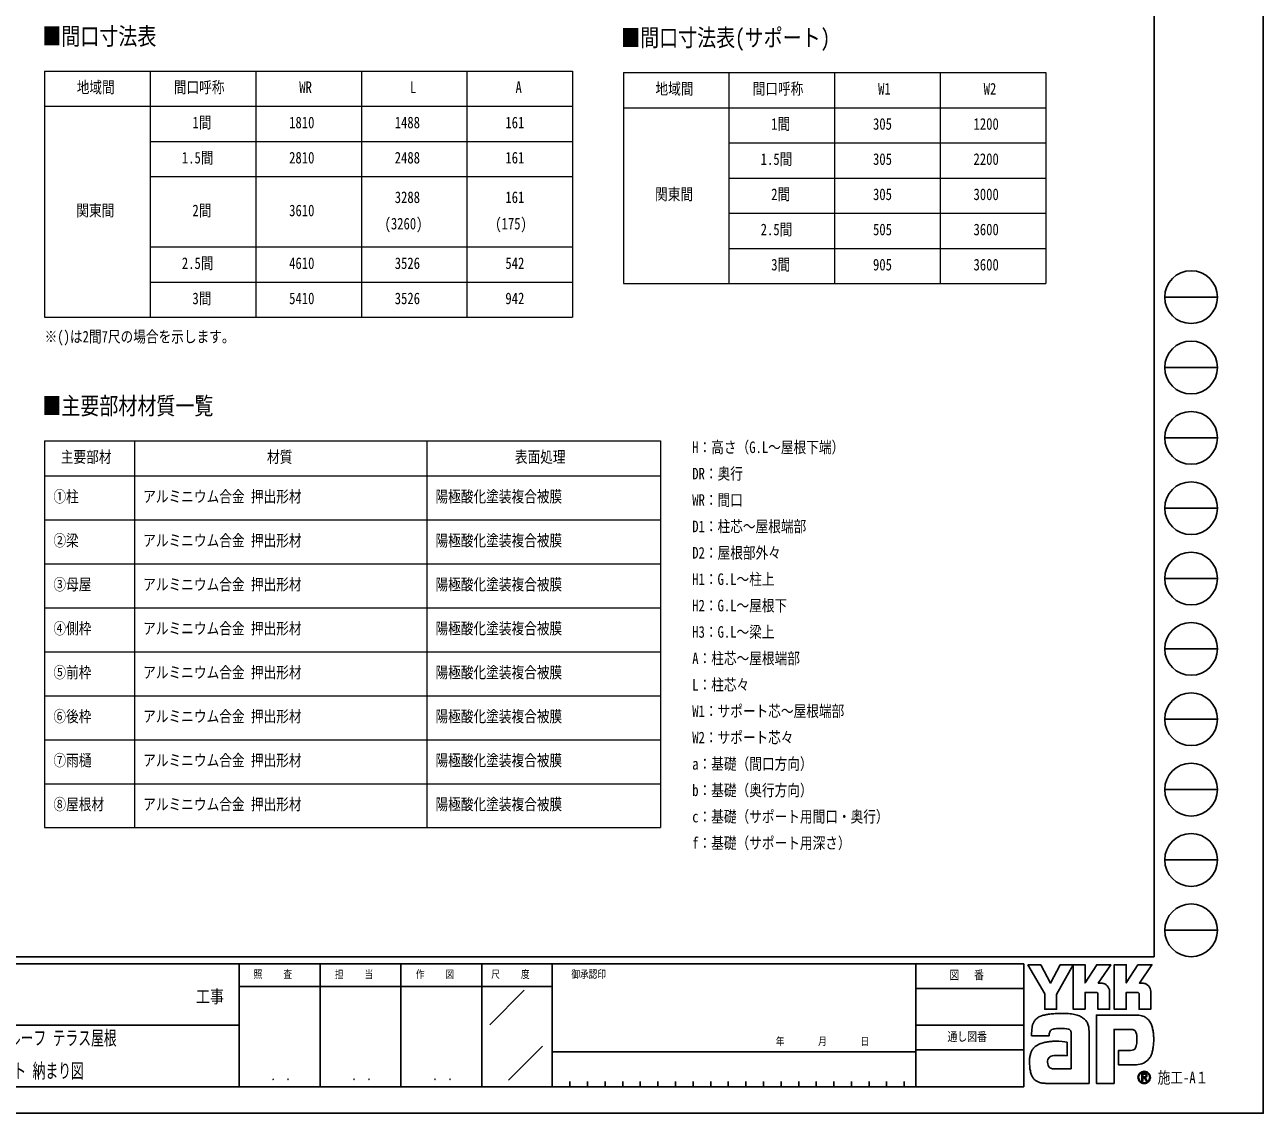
# Model space of a CAD drawing. Units: millimetres, scale not verified. Extents: x -8410 to 8410, y -5940 to 5940.
# Drawn here: x 1372 to 8410, y -5940 to 249 of the extents above; entities that cross this region are included whole.
import ezdxf
from ezdxf.enums import TextEntityAlignment as Align

# ---------------------------------------------------------------- set-up
doc = ezdxf.new("R2010")
doc.units = ezdxf.units.MM
doc.header["$LTSCALE"] = 30
doc.layers.add('0-1_TABLE1', color=7, linetype='Continuous', lineweight=18)
doc.layers.add('0-2_USER1', color=3, linetype='Continuous')
doc.layers.add('0-7_YKK_ZWAK', color=7, linetype='Continuous')
doc.styles.add('ＭＳ ゴシック', font='')
doc.styles.get('ＭＳ ゴシック').set_extended_font_data('MS Gothic')

msp = doc.modelspace()

# ---------------------------------------------------------------- linework, layer by layer
at = {"layer": '0-1_TABLE1'}
for p, q in [((1484.9, -14.68), (4484.9, -14.68)), ((1484.9, -14.68), (1484.9, -1414.68)), ((2084.9, -14.68), (2084.9, -1414.68)), ((2684.9, -14.68), (2684.9, -1414.68)), ((3284.9, -14.68), (3284.9, -1414.68)), ((3884.9, -14.68), (3884.9, -1414.68)), ((4484.9, -14.68), (4484.9, -1414.68)), ((4774.07, -22.84), (7174.07, -22.84)), ((4774.07, -22.84), (4774.07, -1222.84)), ((5374.07, -22.84), (5374.07, -1222.84)), ((5974.07, -22.84), (5974.07, -1222.84)), ((6574.07, -22.84), (6574.07, -1222.84)), ((7174.07, -22.84), (7174.07, -1222.84)), ((1484.9, -214.68), (4484.9, -214.68)), ((4774.07, -222.84), (7174.07, -222.84)), ((2084.9, -414.68), (4484.9, -414.68)), ((5374.07, -422.84), (7174.07, -422.84)), ((2084.9, -614.68), (4484.9, -614.68)), ((5374.07, -622.84), (7174.07, -622.84)), ((5374.07, -822.84), (7174.07, -822.84)), ((2084.9, -1014.68), (4484.9, -1014.68)), ((5374.07, -1022.84), (7174.07, -1022.84)), ((2084.9, -1214.68), (4484.9, -1214.68)), ((4774.07, -1222.84), (7174.07, -1222.84)), ((1484.9, -1414.68), (4484.9, -1414.68)), ((1484.9, -2116.25), (4984.9, -2116.25)), ((1484.9, -2116.25), (1484.9, -4316.25)), ((1995.29, -2116.25), (1995.29, -4316.25)), ((3656.08, -2116.25), (3656.08, -4316.25)), ((4984.9, -2116.25), (4984.9, -4316.25)), ((1484.9, -2316.25), (4984.9, -2316.25)), ((1484.9, -2566.25), (4984.9, -2566.25)), ((1484.9, -2816.25), (4984.9, -2816.25)), ((1484.9, -3066.25), (4984.9, -3066.25)), ((1484.9, -3316.25), (4984.9, -3316.25)), ((1484.9, -3566.25), (4984.9, -3566.25)), ((1484.9, -3816.25), (4984.9, -3816.25)), ((1484.9, -4066.25), (4984.9, -4066.25)), ((1484.9, -4316.25), (4984.9, -4316.25))]:
    msp.add_line(p, q, dxfattribs=at)
at = {"layer": '0-7_YKK_ZWAK'}
for p, q in [((7790.04, 5550), (7790.04, -5050)), ((7850.04, -1300), (8150.04, -1300)), ((7850.04, -1700), (8150.04, -1700)), ((7850.04, -2100), (8150.04, -2100)), ((7850.04, -2500), (8150.04, -2500)), ((7850.04, -2900), (8150.04, -2900)), ((7850.04, -3300), (8150.04, -3300)), ((7850.04, -3700), (8150.04, -3700)), ((7850.04, -4100), (8150.04, -4100)), ((7850.04, -4500), (8150.04, -4500)), ((7850.04, -4900), (8150.04, -4900)), ((7790.04, -5050), (-7809.96, -5050)), ((2590.04, -5090), (-9.96, -5090)), ((3050.04, -5090), (3050.04, -5790)), ((3510.04, -5090), (3510.04, -5790)), ((3970.04, -5090), (3970.04, -5790)), ((4370.04, -5090), (3970.04, -5090)), ((6435.04, -5090), (4370.04, -5090)), ((4370.04, -5090), (4370.04, -5790)), ((6435.04, -5090), (6435.04, -5790)), ((7050.04, -5090), (6435.04, -5090)), ((7050.04, -5090), (7050.04, -5790)), ((3970.04, -5220), (2590.04, -5220)), ((3970.04, -5220), (4370.04, -5220)), ((4014.21, -5436.58), (4210.07, -5240.72)), ((6435.04, -5230), (7050.04, -5230)), ((-9.96, -5440), (2590.04, -5440)), ((6435.04, -5440), (7050.04, -5440)), ((4121.34, -5751.98), (4313.78, -5559.54)), ((4370.04, -5590), (6435.04, -5590)), ((7050.04, -5580), (6435.04, -5580)), ((4470.04, -5760), (4470.04, -5790)), ((4570.04, -5760), (4570.04, -5790)), ((4670.04, -5760), (4670.04, -5790)), ((4770.04, -5760), (4770.04, -5790)), ((4870.04, -5760), (4870.04, -5790)), ((4970.04, -5760), (4970.04, -5790)), ((5070.04, -5760), (5070.04, -5790)), ((5170.04, -5760), (5170.04, -5790)), ((5270.04, -5760), (5270.04, -5790)), ((5370.04, -5760), (5370.04, -5790)), ((5470.04, -5760), (5470.04, -5790)), ((5570.04, -5760), (5570.04, -5790)), ((5670.04, -5760), (5670.04, -5790)), ((5770.04, -5760), (5770.04, -5790)), ((5870.04, -5760), (5870.04, -5790)), ((5970.04, -5760), (5970.04, -5790)), ((6070.04, -5760), (6070.04, -5790)), ((6170.04, -5760), (6170.04, -5790)), ((6270.04, -5760), (6270.04, -5790)), ((6370.04, -5760), (6370.04, -5790)), ((7733.35, -5767.96), (7733.35, -5767.96)), ((-9.96, -5790), (2590.04, -5790)), ((2590.04, -5790), (3970.04, -5790)), ((3970.04, -5790), (4370.04, -5790)), ((4370.04, -5790), (6435.04, -5790)), ((6435.04, -5790), (7050.04, -5790))]:
    msp.add_line(p, q, dxfattribs=at)
for points in [[(-8410, -5940), (8410, -5940), (8410, 5940), (-8410, 5940)], [(7072.04, -5096), (7145.66, -5096), (7200.94, -5200.2), (7256.08, -5096), (7329.75, -5096), (7235.34, -5263.98), (7235.34, -5348.27), (7168.19, -5348.27), (7168.19, -5261.71)]]:
    msp.add_lwpolyline(points, close=True, dxfattribs=at)
for points in [[(3970.04, -5090), (2590.04, -5090), (2590.04, -5790)], [(7461.09, -5253.22), (7397.54, -5253.22), (7397.54, -5348.19), (7329.83, -5348.19), (7329.83, -5096), (7397.54, -5096), (7397.54, -5199.17), (7464.14, -5096), (7543.68, -5096), (7472.32, -5200.42), (7474.85, -5200.42), (7477.64, -5200.42), (7480.51, -5200.42), (7483.26, -5200.42), (7485.73, -5200.42), (7487.72, -5200.42), (7489.05, -5200.42), (7489.53, -5200.42)], [(7695.02, -5253.22), (7631.54, -5253.22), (7631.54, -5348.27), (7563.79, -5348.27), (7563.79, -5096), (7631.54, -5096), (7631.54, -5199.17), (7698.06, -5096), (7777.61, -5096), (7706.25, -5200.42), (7708.8, -5200.42), (7711.61, -5200.42), (7714.47, -5200.42), (7717.23, -5200.42), (7719.68, -5200.42), (7721.66, -5200.42), (7722.98, -5200.42), (7723.46, -5200.42)], [(7509.01, -5204.43), (7517.1, -5209.04), (7523.95, -5215.07), (7529.45, -5222.24), (7533.51, -5230.3), (7536.02, -5238.99), (7536.88, -5248.07), (7536.88, -5348.44), (7470.82, -5348.44), (7470.82, -5262.82)], [(7742.96, -5204.43), (7751.07, -5209.04), (7757.95, -5215.07), (7763.48, -5222.24), (7767.56, -5230.3), (7770.09, -5238.99), (7770.96, -5248.07), (7770.96, -5348.27), (7704.75, -5348.27), (7704.75, -5262.82)], [(7657.74, -5463.01), (7562.39, -5463.01), (7562.39, -5770), (7462.46, -5770), (7462.46, -5381.58), (7694.7, -5381.58)], [(7757.43, -5409.02), (7763.94, -5417.25), (7768.83, -5425.22), (7772.23, -5432.43)], [(7209.59, -5464.62), (7204.95, -5467.24), (7201.32, -5470.44), (7198.58, -5474.17), (7196.58, -5478.39), (7195.21, -5483.06), (7194.32, -5488.14), (7193.78, -5493.58), (7193.46, -5499.33), (7093.49, -5499.58), (7093.78, -5485.91), (7094.34, -5470.54)], [(7415.42, -5438.33), (7418.25, -5449.8), (7419.86, -5462.09), (7420.37, -5475.17), (7420.37, -5770), (7179.1, -5770)], [(7247.89, -5531.05), (7266.81, -5532.3), (7281.69, -5533.97), (7291.42, -5535.53), (7294.91, -5536.47), (7294.91, -5612.95), (7283.84, -5611.78), (7271.71, -5611.12), (7259.29, -5610.87), (7247.37, -5610.9), (7236.74, -5611.12), (7228.17, -5611.42), (7222.45, -5611.68), (7220.37, -5611.78), (7211.72, -5613.36), (7204.27, -5615.84), (7198, -5619.22), (7192.93, -5623.54), (7189.05, -5628.79), (7186.37, -5635.01), (7184.87, -5642.2), (7184.57, -5650.38), (7185.52, -5659.38), (7187.44, -5666.81), (7190.19, -5672.83), (7193.65, -5677.58), (7197.72, -5681.19), (7202.27, -5683.81), (7207.17, -5685.58), (7212.32, -5686.65), (7318.52, -5686.65), (7318.52, -5490.15), (7318.56, -5486.25), (7318.35, -5482.44), (7317.85, -5478.77), (7317, -5475.29), (7315.72, -5472.05), (7313.97, -5469.09), (7311.67, -5466.48), (7308.78, -5464.25)], [(7308.78, -5464.25), (7302.55, -5461.8), (7292.59, -5459.73), (7279.88, -5458.2), (7265.41, -5457.39), (7250.17, -5457.45), (7235.13, -5458.57)], [(7691.65, -5521.99), (7691.53, -5509.26), (7690.92, -5497.8), (7689.48, -5487.72), (7686.87, -5479.19)], [(7749.13, -5641.94), (7739.9, -5649.11), (7730.29, -5654.75), (7720.37, -5658.96), (7710.2, -5661.84), (7699.87, -5663.49), (7689.44, -5664.02), (7586.72, -5664.02), (7586.72, -5583.33), (7644.64, -5583.33), (7655.32, -5583.18), (7664.71, -5582.27), (7672.77, -5579.9)], [(7749.21, -5725.19), (7749.16, -5724.02), (7749.02, -5722.89), (7748.77, -5721.81), (7748.44, -5720.78), (7748.01, -5719.8), (7747.48, -5718.88), (7746.87, -5718.02), (7746.16, -5717.22), (7745.23, -5716.41), (7744.21, -5715.69), (7743.08, -5715.08), (7741.86, -5714.58), (7740.56, -5714.19), (7739.17, -5713.91), (7737.7, -5713.74), (7736.16, -5713.69), (7721, -5713.69), (7721, -5758.28), (7725.58, -5758.28), (7725.58, -5718.23), (7736.16, -5718.23), (7737.25, -5718.27), (7738.27, -5718.38), (7739.24, -5718.55), (7740.13, -5718.8), (7740.94, -5719.11), (7741.69, -5719.49), (7742.35, -5719.94), (7742.93, -5720.44)], [(7744.72, -5725.19), (7744.44, -5727.34), (7743.67, -5729.03), (7742.52, -5730.31), (7741.09, -5731.25), (7739.49, -5731.89), (7737.81, -5732.28), (7736.16, -5732.48), (7734.66, -5732.53), (7730.69, -5732.53), (7732.69, -5735.94), (7745.79, -5758.43), (7751.03, -5758.43), (7738.4, -5736.78), (7739.58, -5736.55), (7740.71, -5736.25), (7741.78, -5735.89), (7742.79, -5735.46), (7743.74, -5734.98), (7744.62, -5734.43), (7745.43, -5733.82), (7746.16, -5733.15)]]:
    msp.add_lwpolyline(points, dxfattribs=at)
for centre in [(8000.04, -1300), (8000.04, -1700), (8000.04, -2100), (8000.04, -2500), (8000.04, -2900), (8000.04, -3300), (8000.04, -3700), (8000.04, -4100), (8000.04, -4500), (8000.04, -4900)]:
    msp.add_circle(centre, 150, dxfattribs=at)
for centre, radius, start, end in [((7489.63, -5250.38), 49.95, 78.26798, 90.11215), ((7490.35, -5246.74), 46.25, 66.19963, 78.22058), ((7723.56, -5250.47), 50.04, 78.27851, 90.10826), ((7724.25, -5246.96), 46.47, 66.2483, 78.23226), ((7461.45, -5262.59), 9.38, 358.57817, 92.1683), ((7695.42, -5262.54), 9.33, 358.29941, 92.43455), ((7169.87, -5455.68), 72.15, 138.03852, 152.12015), ((7169.86, -5456.02), 72.36, 122.60463, 137.83438), ((7179.43, -5471.49), 90.56, 108.37421, 122.42809), ((7194.59, -5525.38), 146.5, 100.93159, 107.35499), ((7244.11, -5765.63), 391.8, 97.86054, 101.37938), ((7267.36, -5927.16), 554.99, 94.90201, 97.9576), ((7268.94, -5940.09), 568, 91.6169, 94.94971), ((7266.74, -5848.12), 476.01, 87.51794, 91.66439), ((7272.92, -5715.55), 343.3, 81.92631, 87.59083), ((7291.17, -5590.46), 216.88, 73.67137, 82.05943), ((7318.25, -5499.84), 122.3, 60.60528, 73.9085), ((7329.34, -5477.73), 97.61, 52.17347, 59.90542), ((7339.25, -5464.9), 81.39, 43.55042, 52.14561), ((7344.71, -5459.62), 73.79, 34.48659, 43.50182), ((7344.75, -5459.5), 73.7, 25.58915, 34.43128), ((7690.91, -5488.43), 106.91, 78.73198, 87.96551), ((7694.04, -5472.4), 90.58, 69.03034, 78.69541), ((7696.97, -5464.6), 82.25, 59.39484, 68.9885), ((7698.32, -5462.23), 79.52, 50.3012, 59.3616), ((7697.83, -5462.79), 80.27, 42.05209, 50.28551), ((7275.61, -5480.92), 181.57, 171.55622, 176.72493), ((7214.08, -5471.73), 119.36, 163.48385, 171.57982), ((7183.21, -5462.58), 87.16, 152.2125, 163.4865), ((7235.98, -5527.26), 67.97, 102.4979, 112.84632), ((7249.13, -5583.99), 126.2, 96.37207, 102.75341), ((7338.19, -5462.58), 80.94, 17.43089, 25.54591), ((7658.28, -5512.02), 49.01, 77.94572, 90.63794), ((7662.54, -5492.03), 28.57, 60.20991, 77.92418), ((7665.3, -5486.84), 22.7, 39.8078, 59.75378), ((7661.42, -5489.81), 27.58, 22.65544, 39.38165), ((7658.18, -5485.62), 125.84, 14.76267, 25.00486), ((7581, -5506.66), 205.84, 7.9139, 14.95041), ((7503.91, -5517.87), 283.74, 2.54376, 8.01251), ((7171.75, -5629.03), 89.03, 120.60724, 130.53081), ((7181.23, -5645.15), 107.73, 112.58838, 120.58162), ((7193.99, -5675.8), 140.93, 106.61303, 112.59024), ((7214.05, -5743.23), 211.28, 99.87193, 106.59825), ((7225.29, -5806.54), 275.59, 94.78469, 99.91711), ((7230.76, -5869.54), 338.82, 90.80099, 94.81812), ((7231.59, -5916.45), 385.74, 87.57779, 90.82714), ((7640.1, -5546.28), 49.66, 334.00676, 347.34989), ((7584.99, -5533.52), 106.22, 347.14308, 355.40008), ((7464.41, -5523.15), 227.25, 355.2339, 0.29193), ((7472.34, -5521), 315.35, 352.8937, 357.82206), ((7459.73, -5520.19), 327.99, 357.76419, 2.60674), ((7276.27, -5646.97), 194.58, 174.55588, 182.47272), ((7217.96, -5641.39), 136.01, 164.97537, 174.56739), ((7184.91, -5632.58), 101.81, 153.89178, 164.94341), ((7169.86, -5625.34), 85.1, 142.04688, 153.80771), ((7166.95, -5623.26), 81.53, 130.60221, 141.94427), ((7663.44, -5558.86), 23.02, 293.91672, 314.09376), ((7660.3, -5556.09), 27.2, 314.78099, 333.92928), ((7670.83, -5556.57), 115.94, 318.67367, 325.29112), ((7700.72, -5578.85), 78.7, 326.23251, 339.61931), ((7626.81, -5550.23), 157.95, 339.22498, 347.31457), ((7538.3, -5529.59), 248.83, 347.15166, 352.97565), ((7384.99, -5645.26), 303.3, 181.90948, 187.89042), ((7257.39, -5663.21), 174.43, 187.80471, 196.36971), ((7682.46, -5566.77), 100.47, 311.57033, 318.66243), ((7190.01, -5683.12), 104.18, 196.3102, 208.20993), ((7160.67, -5698.73), 70.94, 208.29777, 223.35561), ((7154.05, -5704.55), 62.13, 223.64205, 239.63663), ((7159.54, -5694.56), 73.53, 239.8785, 253.65355), ((7169.6, -5660.02), 109.51, 253.69102, 263.74909), ((7178.12, -5584.19), 185.81, 263.68487, 270.30455), ((7733.4, -5736.38), 35.28, 90.09157, 179.92363), ((7733.19, -5736.42), 35.07, 179.86065, 225.14399), ((7733.05, -5736.47), 31.25, 179.75513, 225.29722), ((7733.18, -5736.27), 31.37, 134.8007, 180.12175), ((7733.36, -5736.42), 35.18, 224.94536, 269.98445), ((7733.27, -5736.09), 31.31, 89.86602, 135.149), ((7733.29, -5736.75), 31.21, 224.62822, 270.10973), ((7733.35, -5736.25), 35.36, 269.98802, 314.93777), ((7733.4, -5736.31), 35.22, 44.93442, 90.08536), ((7733.41, -5736.33), 31.55, 45.03108, 90.11509), ((7733.3, -5736.28), 31.68, 270.09072, 359.90926), ((7738.02, -5725.01), 6.71, 358.3894, 42.86139), ((7738.15, -5725.51), 11.07, 316.37674, 1.6565), ((7733.43, -5736.34), 31.54, 0.00643, 45.07115), ((7733.68, -5736.2), 34.94, 359.78949, 45.13288), ((7733.59, -5736.48), 35.03, 314.92572, 0.23508)]:
    msp.add_arc(centre, radius, start, end, dxfattribs=at)

# ---------------------------------------------------------------- texts
at = {"layer": '0-1_TABLE1', "style": 'ＭＳ ゴシック', "width": 0.8}
for s, p in [('地域間', (1667.3, -159.68)), ('間口呼称', (2219.3, -159.68)), ('WR', (2932.1, -159.68)), ('L', (3560.9, -159.68)), ('A', (4160.9, -159.68)), ('地域間', (4956.47, -167.84)), ('間口呼称', (5508.47, -167.84)), ('W1', (6221.27, -167.84)), ('W2', (6821.27, -167.84)), ('1間', (2324.9, -359.68)), ('1810', (2874.5, -359.68)), ('1488', (3474.5, -359.68)), ('161', (4103.3, -359.68)), ('1間', (5614.07, -367.84)), ('305', (6192.47, -367.84)), ('1200', (6763.67, -367.84)), ('1.5間', (2264.9, -559.68)), ('2810', (2874.5, -559.68)), ('2488', (3474.5, -559.68)), ('161', (4103.3, -559.68)), ('1.5間', (5554.07, -567.84)), ('305', (6192.47, -567.84)), ('2200', (6763.67, -567.84)), ('3288', (3474.5, -784.68)), ('161', (4103.3, -784.68)), ('関東間', (4954.07, -767.84)), ('2間', (5614.07, -767.84)), ('305', (6192.47, -767.84)), ('3000', (6763.67, -767.84)), ('関東間', (1664.9, -859.68)), ('2間', (2324.9, -859.68)), ('3610', (2874.5, -859.68)), ('(3260)', (3416.9, -934.68)), ('(175)', (4045.7, -934.68)), ('2.5間', (5554.07, -967.84)), ('505', (6192.47, -967.84)), ('3600', (6763.67, -967.84)), ('2.5間', (2264.9, -1159.68)), ('4610', (2874.5, -1159.68)), ('3526', (3474.5, -1159.68)), ('542', (4103.3, -1159.68)), ('3間', (5614.07, -1167.84)), ('905', (6192.47, -1167.84)), ('3600', (6763.67, -1167.84)), ('3間', (2324.9, -1359.68)), ('5410', (2874.5, -1359.68)), ('3526', (3474.5, -1359.68)), ('942', (4103.3, -1359.68)), ('主要部材', (1576.9, -2261.25)), ('材質', (2748.88, -2261.25)), ('表面処理', (4157.29, -2261.25)), ('①柱', (1534.9, -2486.25)), ('アルミニウム合金 押出形材', (2045.29, -2486.25)), ('陽極酸化塗装複合被膜', (3706.08, -2486.25)), ('②梁', (1534.9, -2736.25)), ('アルミニウム合金 押出形材', (2045.29, -2736.25)), ('陽極酸化塗装複合被膜', (3706.08, -2736.25)), ('③母屋', (1534.9, -2986.25)), ('アルミニウム合金 押出形材', (2045.29, -2986.25)), ('陽極酸化塗装複合被膜', (3706.08, -2986.25)), ('④側枠', (1534.9, -3236.25)), ('アルミニウム合金 押出形材', (2045.29, -3236.25)), ('陽極酸化塗装複合被膜', (3706.08, -3236.25)), ('⑤前枠', (1534.9, -3486.25)), ('アルミニウム合金 押出形材', (2045.29, -3486.25)), ('陽極酸化塗装複合被膜', (3706.08, -3486.25)), ('⑥後枠', (1534.9, -3736.25)), ('アルミニウム合金 押出形材', (2045.29, -3736.25)), ('陽極酸化塗装複合被膜', (3706.08, -3736.25)), ('⑦雨樋', (1534.9, -3986.25)), ('アルミニウム合金 押出形材', (2045.29, -3986.25)), ('陽極酸化塗装複合被膜', (3706.08, -3986.25)), ('⑧屋根材', (1534.9, -4236.25)), ('アルミニウム合金 押出形材', (2045.29, -4236.25)), ('陽極酸化塗装複合被膜', (3706.08, -4236.25))]:
    msp.add_text(s, height=65.98, dxfattribs=at).set_placement(p, align=Align.BOTTOM_LEFT)
at = {"layer": '0-2_USER1', "style": 'ＭＳ ゴシック'}
for s, height, width, p in [('■間口寸法表', 98.97, 0.8, (1472, 104.32)), ('■間口寸法表(サポート)', 98.97, 0.8, (4761.17, 96.16)), ('※()は2間7尺の場合を示します。', 65.98, 0.8, (1484.9, -1577.33)), ('■主要部材材質一覧', 98.97, 0.8, (1472, -1997.25)), ('H：高さ（G.L～屋根下端）', 65.98, 0.8, (5165.22, -2206.25)), ('DR：奥行', 65.98, 0.8, (5165.22, -2356.25)), ('WR：間口', 65.98, 0.8, (5165.22, -2506.25)), ('D1：柱芯～屋根端部', 65.98, 0.8, (5165.22, -2656.25)), ('D2：屋根部外々', 65.98, 0.8, (5165.22, -2806.25)), ('H1：G.L～柱上', 65.98, 0.8, (5165.22, -2956.25)), ('H2：G.L～屋根下', 65.98, 0.8, (5165.22, -3106.25)), ('H3：G.L～梁上', 65.98, 0.8, (5165.22, -3256.25)), ('A：柱芯～屋根端部', 65.98, 0.8, (5165.22, -3406.25)), ('L：柱芯々', 65.98, 0.8, (5165.22, -3556.25)), ('W1：サポート芯～屋根端部', 65.98, 0.8, (5165.22, -3706.25)), ('W2：サポート芯々', 65.98, 0.8, (5165.22, -3856.25)), ('a：基礎（間口方向）', 65.98, 0.8, (5165.22, -4006.25)), ('b：基礎（奥行方向）', 65.98, 0.8, (5165.22, -4156.25)), ('c：基礎（サポート用間口・奥行）', 65.98, 0.8, (5165.22, -4306.25)), ('f：基礎（サポート用深さ）', 65.98, 0.8, (5165.22, -4456.25)), ('着脱式サポート プレーンルーフ テラス屋根', 82.11, 0.65, (438.62, -5577.67)), ('600タイプ 単体セット 納まり図', 82.11, 0.65, (652.65, -5764.33))]:
    msp.add_text(s, height=height, dxfattribs=dict(at, width=width)).set_placement(p, align=Align.BOTTOM_LEFT)
at = {"layer": '0-7_YKK_ZWAK', "style": 'ＭＳ ゴシック', "width": 0.8}
for s, height, p in [('照     査', 43.99, (2672.84, -5185)), ('担     当', 43.99, (3134.44, -5185)), ('作     図', 43.99, (3594.44, -5185)), ('尺     度', 43.99, (4022.84, -5185)), ('御承認印', 43.99, (4478.28, -5185)), ('図\u3000 番', 51.32, (6626.81, -5195)), ('工事', 73.31, (2344.67, -5334.93)), ('通し図番', 51.32, (6615.61, -5545)), ('年        月        日', 43.99, (5639.81, -5566.43)), ('施工-A１', 65.98, (7810.04, -5790)), ('． ．', 51.83, (2770, -5768.7)), ('． ．', 51.83, (3230, -5768.7)), ('． ．', 51.83, (3690, -5768.7))]:
    msp.add_text(s, height=height, dxfattribs=at).set_placement(p, align=Align.BOTTOM_LEFT)

doc.saveas('drawing.dxf')
